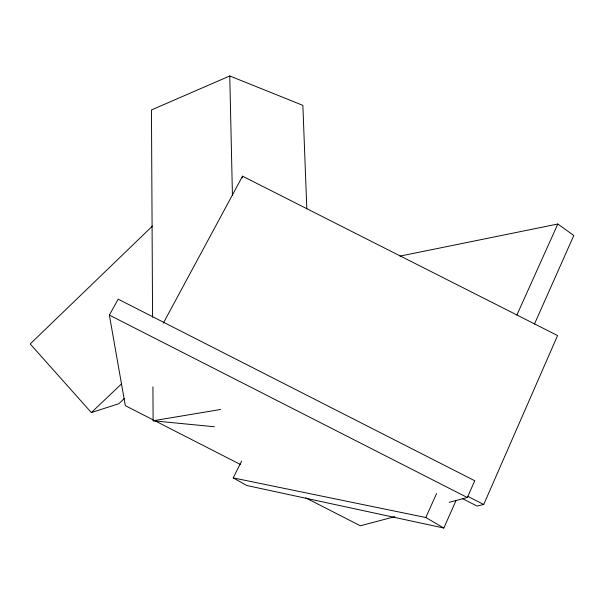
<?xml version="1.0" encoding="UTF-8"?>
<svg xmlns="http://www.w3.org/2000/svg" width="604" height="604" viewBox="0 0 604 604"><rect width="100%" height="100%" fill="white"/><g stroke="black" fill="none" stroke-linecap="round" stroke-linejoin="round"><path stroke-width="0.91" d="M242.166 177.938L242.544 176.187L557.567 335.56L483.729 504.491L477.009 506.031L462.747 498.768M449.21 502.309L467.345 497.522L474.752 480.754L118.195 299.176L109.377 315.099L125.315 405.654L153.016 419.818M241.668 461.033L233.212 477.9L246.779 485.503L443.827 528.032L456.058 500.505M534.427 324.114L573.8 235.492L557.824 224.016L399.961 256.119M233.212 477.9L425.805 517.515L436.609 493.491M516.903 314.978L557.824 224.016M163.291 323.2L242.544 176.187M152.404 226.092L30.2 343.97L91.363 412.57L118.822 403.714L124.296 398.527M91.363 412.57L121.389 384.053M306.817 208.833L302.868 105.36L229.762 75.968L151.461 109.951L152.563 317.168M394.805 516.677L360.346 525.782L305.79 497.892M152.933 386.87L153.114 420.777L220.551 409.489M153.114 420.777L214.375 426.764M467.783 496.367L483.729 504.491M109.377 315.099L467.345 497.522M154.692 420.671L240.317 464.431M425.805 517.515L443.827 528.032M229.762 75.968L232.442 195.636"/></g></svg>
